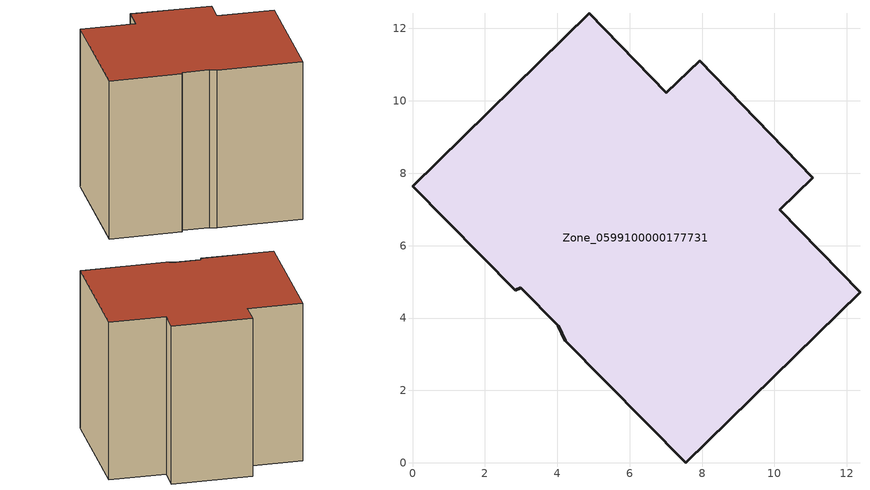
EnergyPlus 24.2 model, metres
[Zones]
Zone_0599100000177731
 floor ground (C_G): 4.03,3.78 2.99,4.83 2.85,4.76 0,7.64 4.88,12.42 7.01,10.22 7.93,11.11 11.06,7.87 10.15,6.99 12.37,4.71 7.56,0 4.22,3.38 z0
 wall outside (C_F): 2.99,4.83 4.03,3.78 4.22,3.38 7.56,0 12.37,4.71 10.15,6.99 11.06,7.87 7.93,11.11 7.01,10.22 4.88,12.42 0,7.64 2.85,4.76 2.99,4.83 z0:9.41
 roof outside (C_R): 4.03,3.78 4.22,3.38 7.56,0 12.37,4.71 10.15,6.99 11.06,7.87 7.93,11.11 7.01,10.22 4.88,12.42 0,7.64 2.85,4.76 2.99,4.83 z9.41
[BUILDING]
Pand.0599100000177731: North Axis=0; Terrain=City; Loads Convergence Tolerance Value=0.04; Temperature Convergence Tolerance Value=0.4; Solar Distribution=FullExterior; Maximum Number of Warmup Days=25; Minimum Number of Warmup Days=1
[Site:Location]
Rotterdam.The.Hague.AP_ZH_NLD Design_Conditions: Latitude=51.96; Longitude=4.45; Time Zone=1; Elevation=-4.5
[SITE:GROUNDTEMPERATURE:BUILDINGSURFACE]
18, 18, 18, 18, 18, 18, 18, 18, 18, 18, 18, 18
[MATERIAL] Thermal Absorptance=0.9; Solar Absorptance=0.7; Visible Absorptance=0.7
Name | Roughness | Thickness | Conductivity | Density | Specific Heat
G.TI.1946 | MediumSmooth | 0.15 | 1 | 540 | 1210
F.TI.1946 | Rough | 0.3 | 0.857143 | 1920 | 840
R.TI.1946 | MediumRough | 0.2 | 0.1 | 1500 | 1000
[CONSTRUCTION]
C_G: G.TI.1946
C_F: F.TI.1946
C_R: R.TI.1946
[ZONE]
Zone_0599100000177731: Type=1; Multiplier=1; Ceiling Height=Autocalculate; Volume=Autocalculate; Floor Area=autocalculate; Part of Total Floor Area=Yes
[ZONEINFILTRATION:DESIGNFLOWRATE]
Infil_Zone_0599100000177731: Zone or ZoneList or Space or SpaceList=Zone_0599100000177731; Schedule=AlwaysOn; Design Flow Rate Calculation Method=Flow/Area; Flow Rate per Floor Area=0.003; Constant Term Coefficient=1; Temperature Term Coefficient=0; Velocity Term Coefficient=0; Velocity Squared Term Coefficient=0
[HVACTEMPLATE:ZONE:IDEALLOADSAIRSYSTEM]
Zone_0599100000177731: Maximum Heating Supply Air Temperature=50; Minimum Cooling Supply Air Temperature=13; Maximum Heating Supply Air Humidity Ratio=0.0156; Minimum Cooling Supply Air Humidity Ratio=0.0077; Heating Limit=NoLimit; Cooling Limit=NoLimit; Dehumidification Control Type=ConstantSensibleHeatRatio; Cooling Sensible Heat Ratio=0.7; Dehumidification Setpoint=60; Humidification Control Type=None; Humidification Setpoint=30; Outdoor Air Method=None; Outdoor Air Flow Rate per Person=0.00944; Outdoor Air Flow Rate per Zone Floor Area=0; Outdoor Air Flow Rate per Zone=0; Demand Controlled Ventilation Type=None; Outdoor Air Economizer Type=NoEconomizer; Heat Recovery Type=None; Sensible Heat Recovery Effectiveness=0.7; Latent Heat Recovery Effectiveness=0.65
[ZONECONTROL:THERMOSTAT]
ThermostatControl_Zone_0599100000177731: Zone or ZoneList=Zone_0599100000177731; Control Type Schedule=DualSetpointControlType; Control 1=Thermostat_Zone_0599100000177731; Temperature Difference Between Cutout And Setpoint=0
[THERMOSTATSETPOINT:DUALSETPOINT]
Thermostat_Zone_0599100000177731: Heating Setpoint Temperature Schedule=HeatingSetpoint_Zone_0599100000177731; Cooling Setpoint Temperature Schedule=CoolingSetpoint_Zone_0599100000177731
[SCHEDULE:COMPACT]
HeatingSetpoint_Zone_0599100000177731: Through: 12/31, For: AllDays, Until: 24:00, 21
CoolingSetpoint_Zone_0599100000177731: Through: 12/31, For: AllDays, Until: 24:00, 24
DualSetpointControlType: Through: 12/31, For: AllDays, Until: 24:00, 4
AlwaysOn: Through: 12/31, For: AllDays, Until: 24:00, 1
